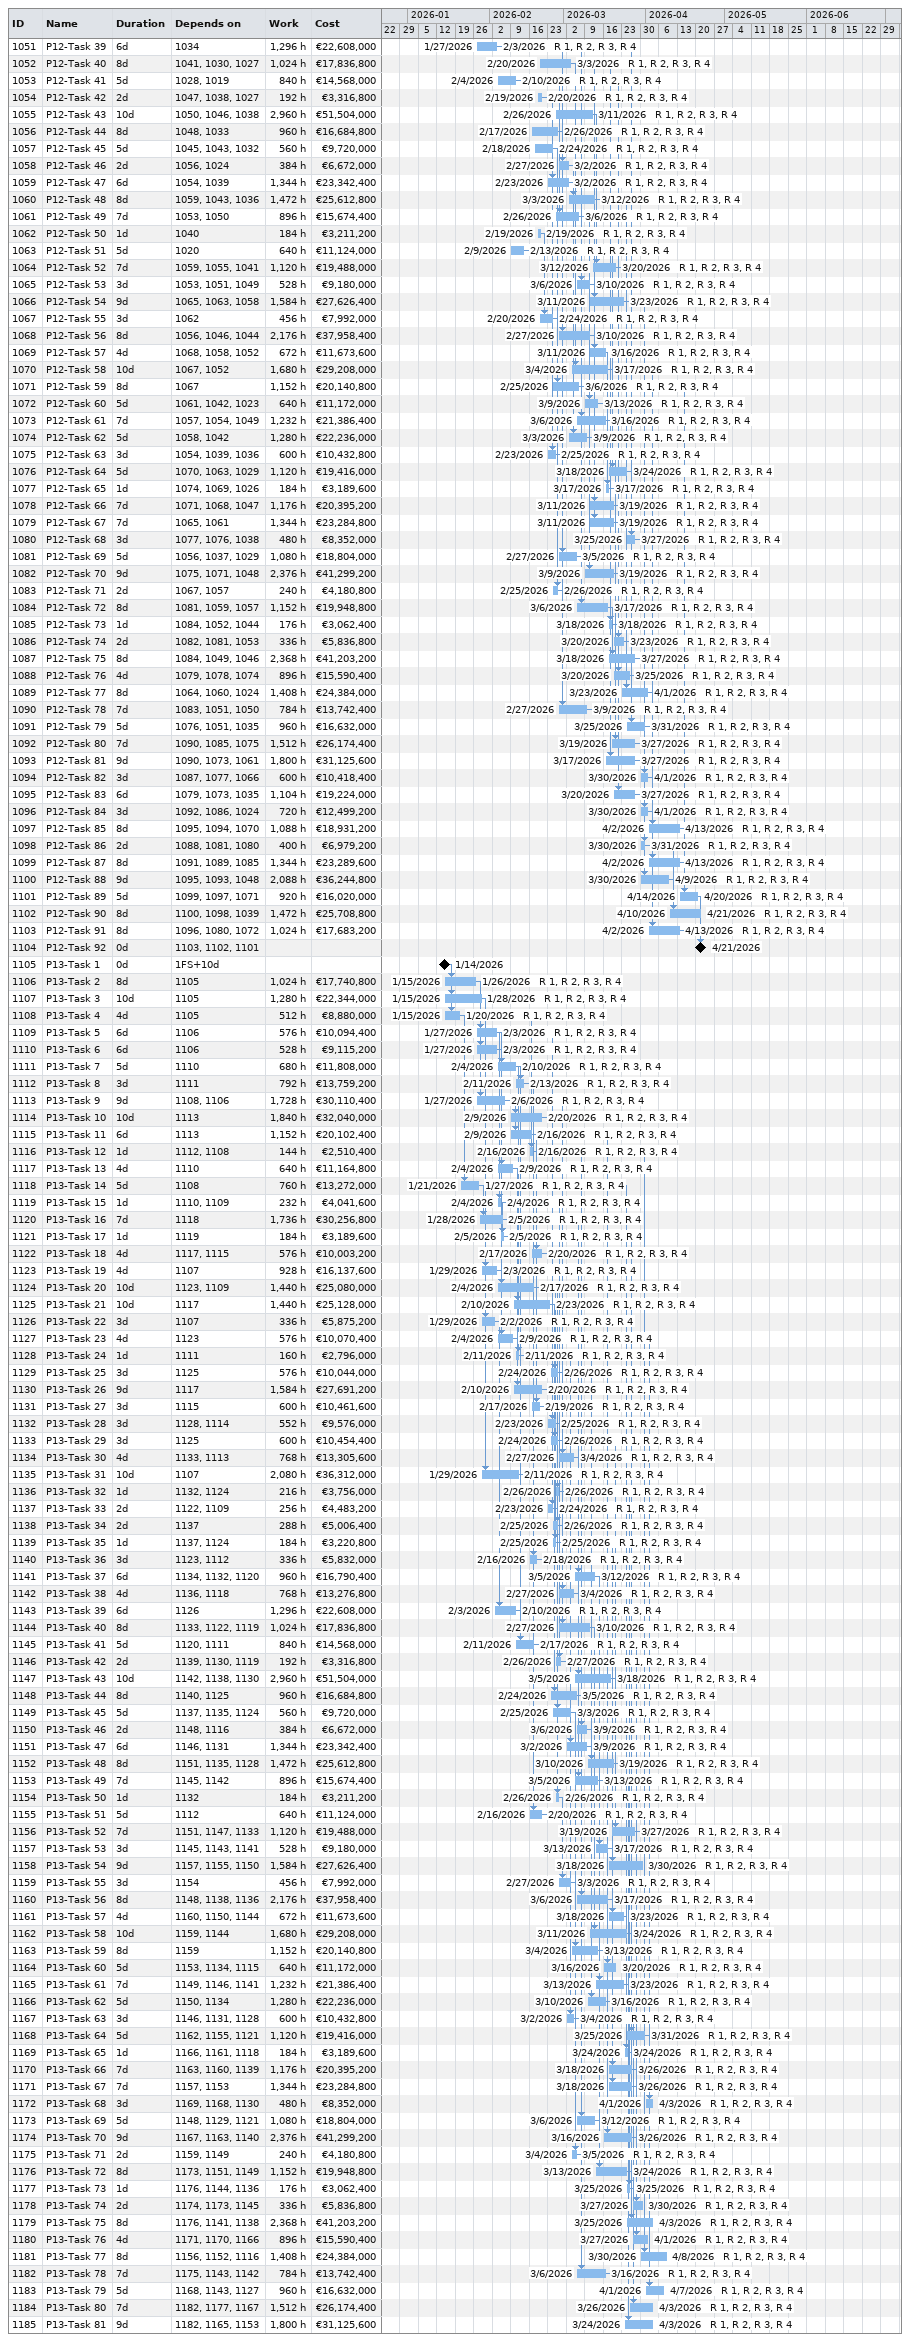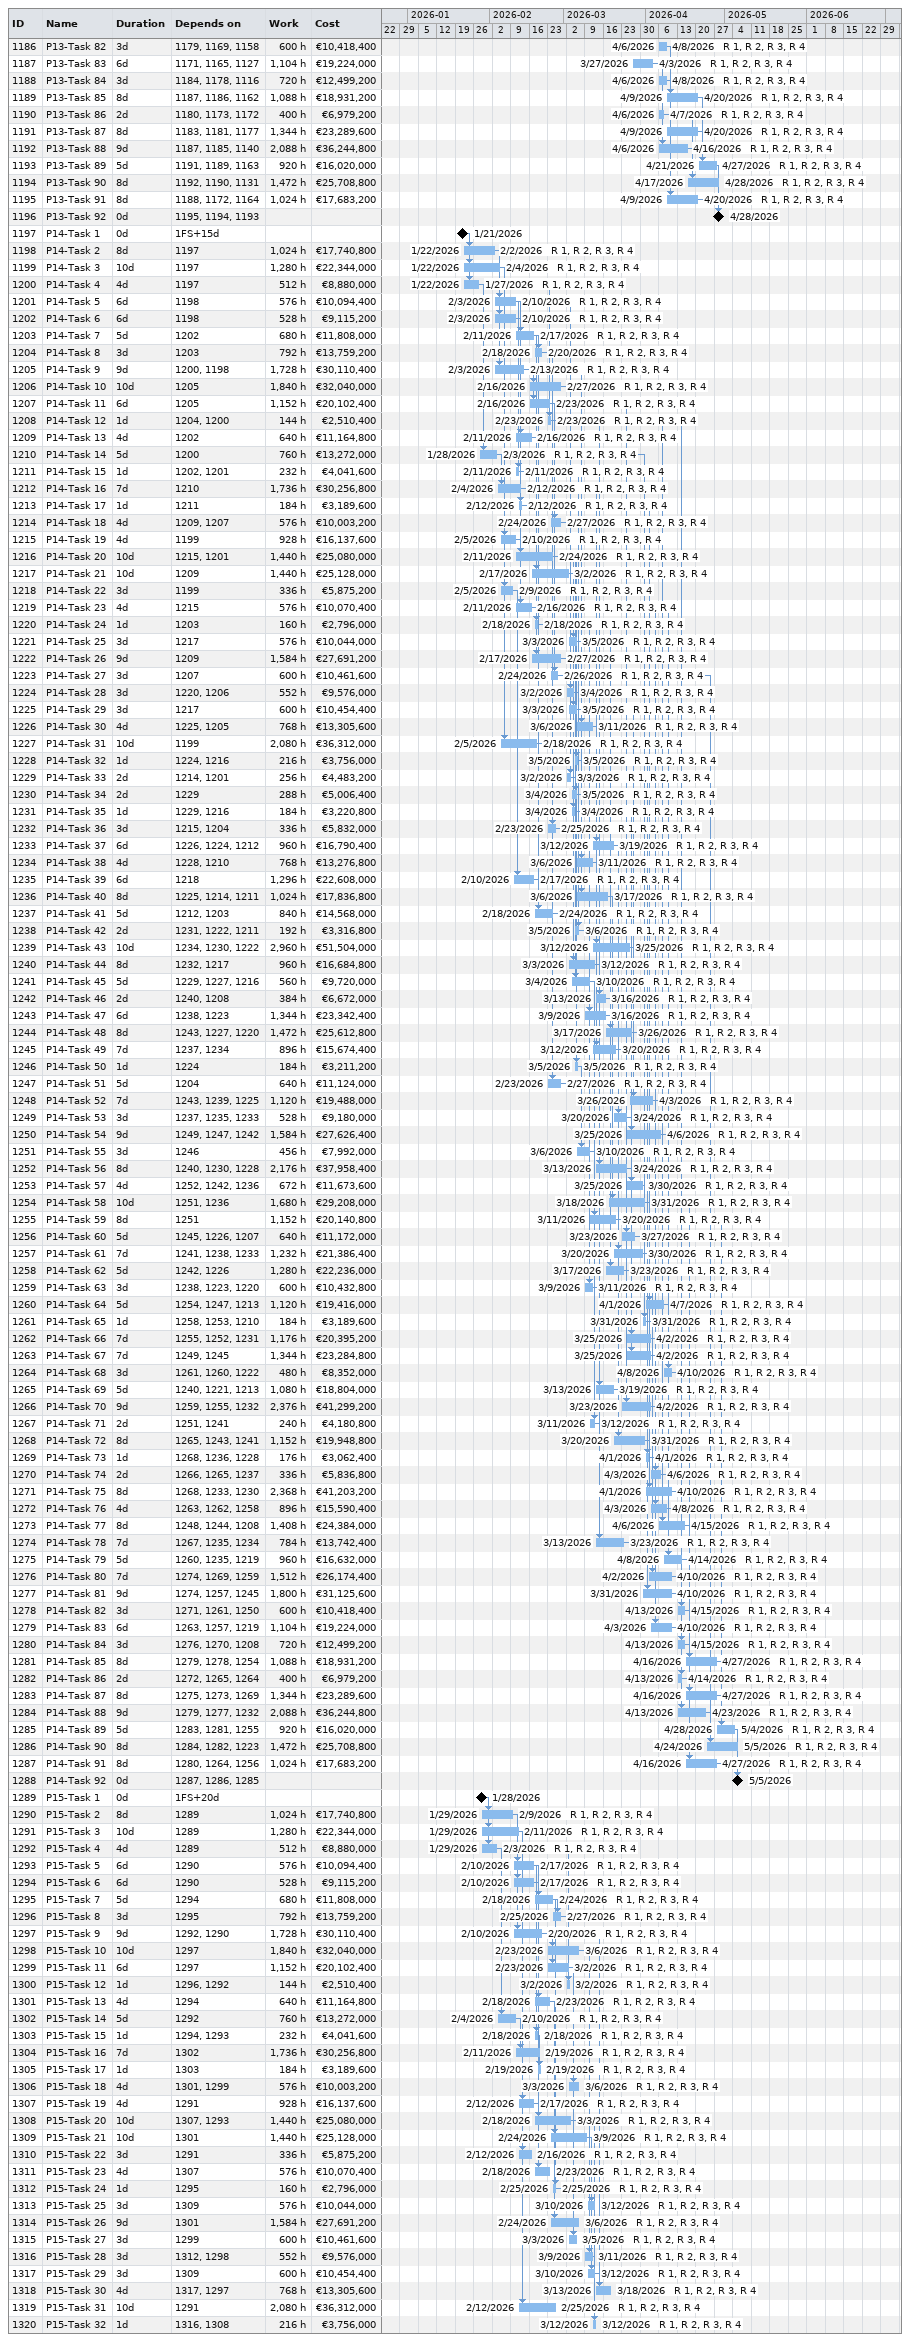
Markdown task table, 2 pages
| ID | Task | Duration | Start | Finish | Predecessors | Resources | Work (h) | Cost (€) |
|---|---|---|---|---|---|---|---|---|
| 1051 | P12-Task 39 | 6d | 2026-01-27 | 2026-02-03 | 1034 | R 1, R 2, R 3, R 4 | 1296 | 22608000 |
| 1052 | P12-Task 40 | 8d | 2026-02-20 | 2026-03-03 | 1041, 1030, 1027 | R 1, R 2, R 3, R 4 | 1024 | 17836800 |
| 1053 | P12-Task 41 | 5d | 2026-02-04 | 2026-02-10 | 1028, 1019 | R 1, R 2, R 3, R 4 | 840 | 14568000 |
| 1054 | P12-Task 42 | 2d | 2026-02-19 | 2026-02-20 | 1047, 1038, 1027 | R 1, R 2, R 3, R 4 | 192 | 3316800 |
| 1055 | P12-Task 43 | 10d | 2026-02-26 | 2026-03-11 | 1050, 1046, 1038 | R 1, R 2, R 3, R 4 | 2960 | 51504000 |
| 1056 | P12-Task 44 | 8d | 2026-02-17 | 2026-02-26 | 1048, 1033 | R 1, R 2, R 3, R 4 | 960 | 16684800 |
| 1057 | P12-Task 45 | 5d | 2026-02-18 | 2026-02-24 | 1045, 1043, 1032 | R 1, R 2, R 3, R 4 | 560 | 9720000 |
| 1058 | P12-Task 46 | 2d | 2026-02-27 | 2026-03-02 | 1056, 1024 | R 1, R 2, R 3, R 4 | 384 | 6672000 |
| 1059 | P12-Task 47 | 6d | 2026-02-23 | 2026-03-02 | 1054, 1039 | R 1, R 2, R 3, R 4 | 1344 | 23342400 |
| 1060 | P12-Task 48 | 8d | 2026-03-03 | 2026-03-12 | 1059, 1043, 1036 | R 1, R 2, R 3, R 4 | 1472 | 25612800 |
| 1061 | P12-Task 49 | 7d | 2026-02-26 | 2026-03-06 | 1053, 1050 | R 1, R 2, R 3, R 4 | 896 | 15674400 |
| 1062 | P12-Task 50 | 1d | 2026-02-19 | 2026-02-19 | 1040 | R 1, R 2, R 3, R 4 | 184 | 3211200 |
| 1063 | P12-Task 51 | 5d | 2026-02-09 | 2026-02-13 | 1020 | R 1, R 2, R 3, R 4 | 640 | 11124000 |
| 1064 | P12-Task 52 | 7d | 2026-03-12 | 2026-03-20 | 1059, 1055, 1041 | R 1, R 2, R 3, R 4 | 1120 | 19488000 |
| 1065 | P12-Task 53 | 3d | 2026-03-06 | 2026-03-10 | 1053, 1051, 1049 | R 1, R 2, R 3, R 4 | 528 | 9180000 |
| 1066 | P12-Task 54 | 9d | 2026-03-11 | 2026-03-23 | 1065, 1063, 1058 | R 1, R 2, R 3, R 4 | 1584 | 27626400 |
| 1067 | P12-Task 55 | 3d | 2026-02-20 | 2026-02-24 | 1062 | R 1, R 2, R 3, R 4 | 456 | 7992000 |
| 1068 | P12-Task 56 | 8d | 2026-02-27 | 2026-03-10 | 1056, 1046, 1044 | R 1, R 2, R 3, R 4 | 2176 | 37958400 |
| 1069 | P12-Task 57 | 4d | 2026-03-11 | 2026-03-16 | 1068, 1058, 1052 | R 1, R 2, R 3, R 4 | 672 | 11673600 |
| 1070 | P12-Task 58 | 10d | 2026-03-04 | 2026-03-17 | 1067, 1052 | R 1, R 2, R 3, R 4 | 1680 | 29208000 |
| 1071 | P12-Task 59 | 8d | 2026-02-25 | 2026-03-06 | 1067 | R 1, R 2, R 3, R 4 | 1152 | 20140800 |
| 1072 | P12-Task 60 | 5d | 2026-03-09 | 2026-03-13 | 1061, 1042, 1023 | R 1, R 2, R 3, R 4 | 640 | 11172000 |
| 1073 | P12-Task 61 | 7d | 2026-03-06 | 2026-03-16 | 1057, 1054, 1049 | R 1, R 2, R 3, R 4 | 1232 | 21386400 |
| 1074 | P12-Task 62 | 5d | 2026-03-03 | 2026-03-09 | 1058, 1042 | R 1, R 2, R 3, R 4 | 1280 | 22236000 |
| 1075 | P12-Task 63 | 3d | 2026-02-23 | 2026-02-25 | 1054, 1039, 1036 | R 1, R 2, R 3, R 4 | 600 | 10432800 |
| 1076 | P12-Task 64 | 5d | 2026-03-18 | 2026-03-24 | 1070, 1063, 1029 | R 1, R 2, R 3, R 4 | 1120 | 19416000 |
| 1077 | P12-Task 65 | 1d | 2026-03-17 | 2026-03-17 | 1074, 1069, 1026 | R 1, R 2, R 3, R 4 | 184 | 3189600 |
| 1078 | P12-Task 66 | 7d | 2026-03-11 | 2026-03-19 | 1071, 1068, 1047 | R 1, R 2, R 3, R 4 | 1176 | 20395200 |
| 1079 | P12-Task 67 | 7d | 2026-03-11 | 2026-03-19 | 1065, 1061 | R 1, R 2, R 3, R 4 | 1344 | 23284800 |
| 1080 | P12-Task 68 | 3d | 2026-03-25 | 2026-03-27 | 1077, 1076, 1038 | R 1, R 2, R 3, R 4 | 480 | 8352000 |
| 1081 | P12-Task 69 | 5d | 2026-02-27 | 2026-03-05 | 1056, 1037, 1029 | R 1, R 2, R 3, R 4 | 1080 | 18804000 |
| 1082 | P12-Task 70 | 9d | 2026-03-09 | 2026-03-19 | 1075, 1071, 1048 | R 1, R 2, R 3, R 4 | 2376 | 41299200 |
| 1083 | P12-Task 71 | 2d | 2026-02-25 | 2026-02-26 | 1067, 1057 | R 1, R 2, R 3, R 4 | 240 | 4180800 |
| 1084 | P12-Task 72 | 8d | 2026-03-06 | 2026-03-17 | 1081, 1059, 1057 | R 1, R 2, R 3, R 4 | 1152 | 19948800 |
| 1085 | P12-Task 73 | 1d | 2026-03-18 | 2026-03-18 | 1084, 1052, 1044 | R 1, R 2, R 3, R 4 | 176 | 3062400 |
| 1086 | P12-Task 74 | 2d | 2026-03-20 | 2026-03-23 | 1082, 1081, 1053 | R 1, R 2, R 3, R 4 | 336 | 5836800 |
| 1087 | P12-Task 75 | 8d | 2026-03-18 | 2026-03-27 | 1084, 1049, 1046 | R 1, R 2, R 3, R 4 | 2368 | 41203200 |
| 1088 | P12-Task 76 | 4d | 2026-03-20 | 2026-03-25 | 1079, 1078, 1074 | R 1, R 2, R 3, R 4 | 896 | 15590400 |
| 1089 | P12-Task 77 | 8d | 2026-03-23 | 2026-04-01 | 1064, 1060, 1024 | R 1, R 2, R 3, R 4 | 1408 | 24384000 |
| 1090 | P12-Task 78 | 7d | 2026-02-27 | 2026-03-09 | 1083, 1051, 1050 | R 1, R 2, R 3, R 4 | 784 | 13742400 |
| 1091 | P12-Task 79 | 5d | 2026-03-25 | 2026-03-31 | 1076, 1051, 1035 | R 1, R 2, R 3, R 4 | 960 | 16632000 |
| 1092 | P12-Task 80 | 7d | 2026-03-19 | 2026-03-27 | 1090, 1085, 1075 | R 1, R 2, R 3, R 4 | 1512 | 26174400 |
| 1093 | P12-Task 81 | 9d | 2026-03-17 | 2026-03-27 | 1090, 1073, 1061 | R 1, R 2, R 3, R 4 | 1800 | 31125600 |
| 1094 | P12-Task 82 | 3d | 2026-03-30 | 2026-04-01 | 1087, 1077, 1066 | R 1, R 2, R 3, R 4 | 600 | 10418400 |
| 1095 | P12-Task 83 | 6d | 2026-03-20 | 2026-03-27 | 1079, 1073, 1035 | R 1, R 2, R 3, R 4 | 1104 | 19224000 |
| 1096 | P12-Task 84 | 3d | 2026-03-30 | 2026-04-01 | 1092, 1086, 1024 | R 1, R 2, R 3, R 4 | 720 | 12499200 |
| 1097 | P12-Task 85 | 8d | 2026-04-02 | 2026-04-13 | 1095, 1094, 1070 | R 1, R 2, R 3, R 4 | 1088 | 18931200 |
| 1098 | P12-Task 86 | 2d | 2026-03-30 | 2026-03-31 | 1088, 1081, 1080 | R 1, R 2, R 3, R 4 | 400 | 6979200 |
| 1099 | P12-Task 87 | 8d | 2026-04-02 | 2026-04-13 | 1091, 1089, 1085 | R 1, R 2, R 3, R 4 | 1344 | 23289600 |
| 1100 | P12-Task 88 | 9d | 2026-03-30 | 2026-04-09 | 1095, 1093, 1048 | R 1, R 2, R 3, R 4 | 2088 | 36244800 |
| 1101 | P12-Task 89 | 5d | 2026-04-14 | 2026-04-20 | 1099, 1097, 1071 | R 1, R 2, R 3, R 4 | 920 | 16020000 |
| 1102 | P12-Task 90 | 8d | 2026-04-10 | 2026-04-21 | 1100, 1098, 1039 | R 1, R 2, R 3, R 4 | 1472 | 25708800 |
| 1103 | P12-Task 91 | 8d | 2026-04-02 | 2026-04-13 | 1096, 1080, 1072 | R 1, R 2, R 3, R 4 | 1024 | 17683200 |
| 1104 | P12-Task 92 | 0d | 2026-04-21 | 2026-04-21 | 1103, 1102, 1101 |  |  |  |
| 1105 | P13-Task 1 | 0d | 2026-01-14 | 2026-01-14 | 1FS+10d |  |  |  |
| 1106 | P13-Task 2 | 8d | 2026-01-15 | 2026-01-26 | 1105 | R 1, R 2, R 3, R 4 | 1024 | 17740800 |
| 1107 | P13-Task 3 | 10d | 2026-01-15 | 2026-01-28 | 1105 | R 1, R 2, R 3, R 4 | 1280 | 22344000 |
| 1108 | P13-Task 4 | 4d | 2026-01-15 | 2026-01-20 | 1105 | R 1, R 2, R 3, R 4 | 512 | 8880000 |
| 1109 | P13-Task 5 | 6d | 2026-01-27 | 2026-02-03 | 1106 | R 1, R 2, R 3, R 4 | 576 | 10094400 |
| 1110 | P13-Task 6 | 6d | 2026-01-27 | 2026-02-03 | 1106 | R 1, R 2, R 3, R 4 | 528 | 9115200 |
| 1111 | P13-Task 7 | 5d | 2026-02-04 | 2026-02-10 | 1110 | R 1, R 2, R 3, R 4 | 680 | 11808000 |
| 1112 | P13-Task 8 | 3d | 2026-02-11 | 2026-02-13 | 1111 | R 1, R 2, R 3, R 4 | 792 | 13759200 |
| 1113 | P13-Task 9 | 9d | 2026-01-27 | 2026-02-06 | 1108, 1106 | R 1, R 2, R 3, R 4 | 1728 | 30110400 |
| 1114 | P13-Task 10 | 10d | 2026-02-09 | 2026-02-20 | 1113 | R 1, R 2, R 3, R 4 | 1840 | 32040000 |
| 1115 | P13-Task 11 | 6d | 2026-02-09 | 2026-02-16 | 1113 | R 1, R 2, R 3, R 4 | 1152 | 20102400 |
| 1116 | P13-Task 12 | 1d | 2026-02-16 | 2026-02-16 | 1112, 1108 | R 1, R 2, R 3, R 4 | 144 | 2510400 |
| 1117 | P13-Task 13 | 4d | 2026-02-04 | 2026-02-09 | 1110 | R 1, R 2, R 3, R 4 | 640 | 11164800 |
| 1118 | P13-Task 14 | 5d | 2026-01-21 | 2026-01-27 | 1108 | R 1, R 2, R 3, R 4 | 760 | 13272000 |
| 1119 | P13-Task 15 | 1d | 2026-02-04 | 2026-02-04 | 1110, 1109 | R 1, R 2, R 3, R 4 | 232 | 4041600 |
| 1120 | P13-Task 16 | 7d | 2026-01-28 | 2026-02-05 | 1118 | R 1, R 2, R 3, R 4 | 1736 | 30256800 |
| 1121 | P13-Task 17 | 1d | 2026-02-05 | 2026-02-05 | 1119 | R 1, R 2, R 3, R 4 | 184 | 3189600 |
| 1122 | P13-Task 18 | 4d | 2026-02-17 | 2026-02-20 | 1117, 1115 | R 1, R 2, R 3, R 4 | 576 | 10003200 |
| 1123 | P13-Task 19 | 4d | 2026-01-29 | 2026-02-03 | 1107 | R 1, R 2, R 3, R 4 | 928 | 16137600 |
| 1124 | P13-Task 20 | 10d | 2026-02-04 | 2026-02-17 | 1123, 1109 | R 1, R 2, R 3, R 4 | 1440 | 25080000 |
| 1125 | P13-Task 21 | 10d | 2026-02-10 | 2026-02-23 | 1117 | R 1, R 2, R 3, R 4 | 1440 | 25128000 |
| 1126 | P13-Task 22 | 3d | 2026-01-29 | 2026-02-02 | 1107 | R 1, R 2, R 3, R 4 | 336 | 5875200 |
| 1127 | P13-Task 23 | 4d | 2026-02-04 | 2026-02-09 | 1123 | R 1, R 2, R 3, R 4 | 576 | 10070400 |
| 1128 | P13-Task 24 | 1d | 2026-02-11 | 2026-02-11 | 1111 | R 1, R 2, R 3, R 4 | 160 | 2796000 |
| 1129 | P13-Task 25 | 3d | 2026-02-24 | 2026-02-26 | 1125 | R 1, R 2, R 3, R 4 | 576 | 10044000 |
| 1130 | P13-Task 26 | 9d | 2026-02-10 | 2026-02-20 | 1117 | R 1, R 2, R 3, R 4 | 1584 | 27691200 |
| 1131 | P13-Task 27 | 3d | 2026-02-17 | 2026-02-19 | 1115 | R 1, R 2, R 3, R 4 | 600 | 10461600 |
| 1132 | P13-Task 28 | 3d | 2026-02-23 | 2026-02-25 | 1128, 1114 | R 1, R 2, R 3, R 4 | 552 | 9576000 |
| 1133 | P13-Task 29 | 3d | 2026-02-24 | 2026-02-26 | 1125 | R 1, R 2, R 3, R 4 | 600 | 10454400 |
| 1134 | P13-Task 30 | 4d | 2026-02-27 | 2026-03-04 | 1133, 1113 | R 1, R 2, R 3, R 4 | 768 | 13305600 |
| 1135 | P13-Task 31 | 10d | 2026-01-29 | 2026-02-11 | 1107 | R 1, R 2, R 3, R 4 | 2080 | 36312000 |
| 1136 | P13-Task 32 | 1d | 2026-02-26 | 2026-02-26 | 1132, 1124 | R 1, R 2, R 3, R 4 | 216 | 3756000 |
| 1137 | P13-Task 33 | 2d | 2026-02-23 | 2026-02-24 | 1122, 1109 | R 1, R 2, R 3, R 4 | 256 | 4483200 |
| 1138 | P13-Task 34 | 2d | 2026-02-25 | 2026-02-26 | 1137 | R 1, R 2, R 3, R 4 | 288 | 5006400 |
| 1139 | P13-Task 35 | 1d | 2026-02-25 | 2026-02-25 | 1137, 1124 | R 1, R 2, R 3, R 4 | 184 | 3220800 |
| 1140 | P13-Task 36 | 3d | 2026-02-16 | 2026-02-18 | 1123, 1112 | R 1, R 2, R 3, R 4 | 336 | 5832000 |
| 1141 | P13-Task 37 | 6d | 2026-03-05 | 2026-03-12 | 1134, 1132, 1120 | R 1, R 2, R 3, R 4 | 960 | 16790400 |
| 1142 | P13-Task 38 | 4d | 2026-02-27 | 2026-03-04 | 1136, 1118 | R 1, R 2, R 3, R 4 | 768 | 13276800 |
| 1143 | P13-Task 39 | 6d | 2026-02-03 | 2026-02-10 | 1126 | R 1, R 2, R 3, R 4 | 1296 | 22608000 |
| 1144 | P13-Task 40 | 8d | 2026-02-27 | 2026-03-10 | 1133, 1122, 1119 | R 1, R 2, R 3, R 4 | 1024 | 17836800 |
| 1145 | P13-Task 41 | 5d | 2026-02-11 | 2026-02-17 | 1120, 1111 | R 1, R 2, R 3, R 4 | 840 | 14568000 |
| 1146 | P13-Task 42 | 2d | 2026-02-26 | 2026-02-27 | 1139, 1130, 1119 | R 1, R 2, R 3, R 4 | 192 | 3316800 |
| 1147 | P13-Task 43 | 10d | 2026-03-05 | 2026-03-18 | 1142, 1138, 1130 | R 1, R 2, R 3, R 4 | 2960 | 51504000 |
| 1148 | P13-Task 44 | 8d | 2026-02-24 | 2026-03-05 | 1140, 1125 | R 1, R 2, R 3, R 4 | 960 | 16684800 |
| 1149 | P13-Task 45 | 5d | 2026-02-25 | 2026-03-03 | 1137, 1135, 1124 | R 1, R 2, R 3, R 4 | 560 | 9720000 |
| 1150 | P13-Task 46 | 2d | 2026-03-06 | 2026-03-09 | 1148, 1116 | R 1, R 2, R 3, R 4 | 384 | 6672000 |
| 1151 | P13-Task 47 | 6d | 2026-03-02 | 2026-03-09 | 1146, 1131 | R 1, R 2, R 3, R 4 | 1344 | 23342400 |
| 1152 | P13-Task 48 | 8d | 2026-03-10 | 2026-03-19 | 1151, 1135, 1128 | R 1, R 2, R 3, R 4 | 1472 | 25612800 |
| 1153 | P13-Task 49 | 7d | 2026-03-05 | 2026-03-13 | 1145, 1142 | R 1, R 2, R 3, R 4 | 896 | 15674400 |
| 1154 | P13-Task 50 | 1d | 2026-02-26 | 2026-02-26 | 1132 | R 1, R 2, R 3, R 4 | 184 | 3211200 |
| 1155 | P13-Task 51 | 5d | 2026-02-16 | 2026-02-20 | 1112 | R 1, R 2, R 3, R 4 | 640 | 11124000 |
| 1156 | P13-Task 52 | 7d | 2026-03-19 | 2026-03-27 | 1151, 1147, 1133 | R 1, R 2, R 3, R 4 | 1120 | 19488000 |
| 1157 | P13-Task 53 | 3d | 2026-03-13 | 2026-03-17 | 1145, 1143, 1141 | R 1, R 2, R 3, R 4 | 528 | 9180000 |
| 1158 | P13-Task 54 | 9d | 2026-03-18 | 2026-03-30 | 1157, 1155, 1150 | R 1, R 2, R 3, R 4 | 1584 | 27626400 |
| 1159 | P13-Task 55 | 3d | 2026-02-27 | 2026-03-03 | 1154 | R 1, R 2, R 3, R 4 | 456 | 7992000 |
| 1160 | P13-Task 56 | 8d | 2026-03-06 | 2026-03-17 | 1148, 1138, 1136 | R 1, R 2, R 3, R 4 | 2176 | 37958400 |
| 1161 | P13-Task 57 | 4d | 2026-03-18 | 2026-03-23 | 1160, 1150, 1144 | R 1, R 2, R 3, R 4 | 672 | 11673600 |
| 1162 | P13-Task 58 | 10d | 2026-03-11 | 2026-03-24 | 1159, 1144 | R 1, R 2, R 3, R 4 | 1680 | 29208000 |
| 1163 | P13-Task 59 | 8d | 2026-03-04 | 2026-03-13 | 1159 | R 1, R 2, R 3, R 4 | 1152 | 20140800 |
| 1164 | P13-Task 60 | 5d | 2026-03-16 | 2026-03-20 | 1153, 1134, 1115 | R 1, R 2, R 3, R 4 | 640 | 11172000 |
| 1165 | P13-Task 61 | 7d | 2026-03-13 | 2026-03-23 | 1149, 1146, 1141 | R 1, R 2, R 3, R 4 | 1232 | 21386400 |
| 1166 | P13-Task 62 | 5d | 2026-03-10 | 2026-03-16 | 1150, 1134 | R 1, R 2, R 3, R 4 | 1280 | 22236000 |
| 1167 | P13-Task 63 | 3d | 2026-03-02 | 2026-03-04 | 1146, 1131, 1128 | R 1, R 2, R 3, R 4 | 600 | 10432800 |
| 1168 | P13-Task 64 | 5d | 2026-03-25 | 2026-03-31 | 1162, 1155, 1121 | R 1, R 2, R 3, R 4 | 1120 | 19416000 |
| 1169 | P13-Task 65 | 1d | 2026-03-24 | 2026-03-24 | 1166, 1161, 1118 | R 1, R 2, R 3, R 4 | 184 | 3189600 |
| 1170 | P13-Task 66 | 7d | 2026-03-18 | 2026-03-26 | 1163, 1160, 1139 | R 1, R 2, R 3, R 4 | 1176 | 20395200 |
| 1171 | P13-Task 67 | 7d | 2026-03-18 | 2026-03-26 | 1157, 1153 | R 1, R 2, R 3, R 4 | 1344 | 23284800 |
| 1172 | P13-Task 68 | 3d | 2026-04-01 | 2026-04-03 | 1169, 1168, 1130 | R 1, R 2, R 3, R 4 | 480 | 8352000 |
| 1173 | P13-Task 69 | 5d | 2026-03-06 | 2026-03-12 | 1148, 1129, 1121 | R 1, R 2, R 3, R 4 | 1080 | 18804000 |
| 1174 | P13-Task 70 | 9d | 2026-03-16 | 2026-03-26 | 1167, 1163, 1140 | R 1, R 2, R 3, R 4 | 2376 | 41299200 |
| 1175 | P13-Task 71 | 2d | 2026-03-04 | 2026-03-05 | 1159, 1149 | R 1, R 2, R 3, R 4 | 240 | 4180800 |
| 1176 | P13-Task 72 | 8d | 2026-03-13 | 2026-03-24 | 1173, 1151, 1149 | R 1, R 2, R 3, R 4 | 1152 | 19948800 |
| 1177 | P13-Task 73 | 1d | 2026-03-25 | 2026-03-25 | 1176, 1144, 1136 | R 1, R 2, R 3, R 4 | 176 | 3062400 |
| 1178 | P13-Task 74 | 2d | 2026-03-27 | 2026-03-30 | 1174, 1173, 1145 | R 1, R 2, R 3, R 4 | 336 | 5836800 |
| 1179 | P13-Task 75 | 8d | 2026-03-25 | 2026-04-03 | 1176, 1141, 1138 | R 1, R 2, R 3, R 4 | 2368 | 41203200 |
| 1180 | P13-Task 76 | 4d | 2026-03-27 | 2026-04-01 | 1171, 1170, 1166 | R 1, R 2, R 3, R 4 | 896 | 15590400 |
| 1181 | P13-Task 77 | 8d | 2026-03-30 | 2026-04-08 | 1156, 1152, 1116 | R 1, R 2, R 3, R 4 | 1408 | 24384000 |
| 1182 | P13-Task 78 | 7d | 2026-03-06 | 2026-03-16 | 1175, 1143, 1142 | R 1, R 2, R 3, R 4 | 784 | 13742400 |
| 1183 | P13-Task 79 | 5d | 2026-04-01 | 2026-04-07 | 1168, 1143, 1127 | R 1, R 2, R 3, R 4 | 960 | 16632000 |
| 1184 | P13-Task 80 | 7d | 2026-03-26 | 2026-04-03 | 1182, 1177, 1167 | R 1, R 2, R 3, R 4 | 1512 | 26174400 |
| 1185 | P13-Task 81 | 9d | 2026-03-24 | 2026-04-03 | 1182, 1165, 1153 | R 1, R 2, R 3, R 4 | 1800 | 31125600 |
| 1186 | P13-Task 82 | 3d | 2026-04-06 | 2026-04-08 | 1179, 1169, 1158 | R 1, R 2, R 3, R 4 | 600 | 10418400 |
| 1187 | P13-Task 83 | 6d | 2026-03-27 | 2026-04-03 | 1171, 1165, 1127 | R 1, R 2, R 3, R 4 | 1104 | 19224000 |
| 1188 | P13-Task 84 | 3d | 2026-04-06 | 2026-04-08 | 1184, 1178, 1116 | R 1, R 2, R 3, R 4 | 720 | 12499200 |
| 1189 | P13-Task 85 | 8d | 2026-04-09 | 2026-04-20 | 1187, 1186, 1162 | R 1, R 2, R 3, R 4 | 1088 | 18931200 |
| 1190 | P13-Task 86 | 2d | 2026-04-06 | 2026-04-07 | 1180, 1173, 1172 | R 1, R 2, R 3, R 4 | 400 | 6979200 |
| 1191 | P13-Task 87 | 8d | 2026-04-09 | 2026-04-20 | 1183, 1181, 1177 | R 1, R 2, R 3, R 4 | 1344 | 23289600 |
| 1192 | P13-Task 88 | 9d | 2026-04-06 | 2026-04-16 | 1187, 1185, 1140 | R 1, R 2, R 3, R 4 | 2088 | 36244800 |
| 1193 | P13-Task 89 | 5d | 2026-04-21 | 2026-04-27 | 1191, 1189, 1163 | R 1, R 2, R 3, R 4 | 920 | 16020000 |
| 1194 | P13-Task 90 | 8d | 2026-04-17 | 2026-04-28 | 1192, 1190, 1131 | R 1, R 2, R 3, R 4 | 1472 | 25708800 |
| 1195 | P13-Task 91 | 8d | 2026-04-09 | 2026-04-20 | 1188, 1172, 1164 | R 1, R 2, R 3, R 4 | 1024 | 17683200 |
| 1196 | P13-Task 92 | 0d | 2026-04-28 | 2026-04-28 | 1195, 1194, 1193 |  |  |  |
| 1197 | P14-Task 1 | 0d | 2026-01-21 | 2026-01-21 | 1FS+15d |  |  |  |
| 1198 | P14-Task 2 | 8d | 2026-01-22 | 2026-02-02 | 1197 | R 1, R 2, R 3, R 4 | 1024 | 17740800 |
| 1199 | P14-Task 3 | 10d | 2026-01-22 | 2026-02-04 | 1197 | R 1, R 2, R 3, R 4 | 1280 | 22344000 |
| 1200 | P14-Task 4 | 4d | 2026-01-22 | 2026-01-27 | 1197 | R 1, R 2, R 3, R 4 | 512 | 8880000 |
| 1201 | P14-Task 5 | 6d | 2026-02-03 | 2026-02-10 | 1198 | R 1, R 2, R 3, R 4 | 576 | 10094400 |
| 1202 | P14-Task 6 | 6d | 2026-02-03 | 2026-02-10 | 1198 | R 1, R 2, R 3, R 4 | 528 | 9115200 |
| 1203 | P14-Task 7 | 5d | 2026-02-11 | 2026-02-17 | 1202 | R 1, R 2, R 3, R 4 | 680 | 11808000 |
| 1204 | P14-Task 8 | 3d | 2026-02-18 | 2026-02-20 | 1203 | R 1, R 2, R 3, R 4 | 792 | 13759200 |
| 1205 | P14-Task 9 | 9d | 2026-02-03 | 2026-02-13 | 1200, 1198 | R 1, R 2, R 3, R 4 | 1728 | 30110400 |
| 1206 | P14-Task 10 | 10d | 2026-02-16 | 2026-02-27 | 1205 | R 1, R 2, R 3, R 4 | 1840 | 32040000 |
| 1207 | P14-Task 11 | 6d | 2026-02-16 | 2026-02-23 | 1205 | R 1, R 2, R 3, R 4 | 1152 | 20102400 |
| 1208 | P14-Task 12 | 1d | 2026-02-23 | 2026-02-23 | 1204, 1200 | R 1, R 2, R 3, R 4 | 144 | 2510400 |
| 1209 | P14-Task 13 | 4d | 2026-02-11 | 2026-02-16 | 1202 | R 1, R 2, R 3, R 4 | 640 | 11164800 |
| 1210 | P14-Task 14 | 5d | 2026-01-28 | 2026-02-03 | 1200 | R 1, R 2, R 3, R 4 | 760 | 13272000 |
| 1211 | P14-Task 15 | 1d | 2026-02-11 | 2026-02-11 | 1202, 1201 | R 1, R 2, R 3, R 4 | 232 | 4041600 |
| 1212 | P14-Task 16 | 7d | 2026-02-04 | 2026-02-12 | 1210 | R 1, R 2, R 3, R 4 | 1736 | 30256800 |
| 1213 | P14-Task 17 | 1d | 2026-02-12 | 2026-02-12 | 1211 | R 1, R 2, R 3, R 4 | 184 | 3189600 |
| 1214 | P14-Task 18 | 4d | 2026-02-24 | 2026-02-27 | 1209, 1207 | R 1, R 2, R 3, R 4 | 576 | 10003200 |
| 1215 | P14-Task 19 | 4d | 2026-02-05 | 2026-02-10 | 1199 | R 1, R 2, R 3, R 4 | 928 | 16137600 |
| 1216 | P14-Task 20 | 10d | 2026-02-11 | 2026-02-24 | 1215, 1201 | R 1, R 2, R 3, R 4 | 1440 | 25080000 |
| 1217 | P14-Task 21 | 10d | 2026-02-17 | 2026-03-02 | 1209 | R 1, R 2, R 3, R 4 | 1440 | 25128000 |
| 1218 | P14-Task 22 | 3d | 2026-02-05 | 2026-02-09 | 1199 | R 1, R 2, R 3, R 4 | 336 | 5875200 |
| 1219 | P14-Task 23 | 4d | 2026-02-11 | 2026-02-16 | 1215 | R 1, R 2, R 3, R 4 | 576 | 10070400 |
| 1220 | P14-Task 24 | 1d | 2026-02-18 | 2026-02-18 | 1203 | R 1, R 2, R 3, R 4 | 160 | 2796000 |
| 1221 | P14-Task 25 | 3d | 2026-03-03 | 2026-03-05 | 1217 | R 1, R 2, R 3, R 4 | 576 | 10044000 |
| 1222 | P14-Task 26 | 9d | 2026-02-17 | 2026-02-27 | 1209 | R 1, R 2, R 3, R 4 | 1584 | 27691200 |
| 1223 | P14-Task 27 | 3d | 2026-02-24 | 2026-02-26 | 1207 | R 1, R 2, R 3, R 4 | 600 | 10461600 |
| 1224 | P14-Task 28 | 3d | 2026-03-02 | 2026-03-04 | 1220, 1206 | R 1, R 2, R 3, R 4 | 552 | 9576000 |
| 1225 | P14-Task 29 | 3d | 2026-03-03 | 2026-03-05 | 1217 | R 1, R 2, R 3, R 4 | 600 | 10454400 |
| 1226 | P14-Task 30 | 4d | 2026-03-06 | 2026-03-11 | 1225, 1205 | R 1, R 2, R 3, R 4 | 768 | 13305600 |
| 1227 | P14-Task 31 | 10d | 2026-02-05 | 2026-02-18 | 1199 | R 1, R 2, R 3, R 4 | 2080 | 36312000 |
| 1228 | P14-Task 32 | 1d | 2026-03-05 | 2026-03-05 | 1224, 1216 | R 1, R 2, R 3, R 4 | 216 | 3756000 |
| 1229 | P14-Task 33 | 2d | 2026-03-02 | 2026-03-03 | 1214, 1201 | R 1, R 2, R 3, R 4 | 256 | 4483200 |
| 1230 | P14-Task 34 | 2d | 2026-03-04 | 2026-03-05 | 1229 | R 1, R 2, R 3, R 4 | 288 | 5006400 |
| 1231 | P14-Task 35 | 1d | 2026-03-04 | 2026-03-04 | 1229, 1216 | R 1, R 2, R 3, R 4 | 184 | 3220800 |
| 1232 | P14-Task 36 | 3d | 2026-02-23 | 2026-02-25 | 1215, 1204 | R 1, R 2, R 3, R 4 | 336 | 5832000 |
| 1233 | P14-Task 37 | 6d | 2026-03-12 | 2026-03-19 | 1226, 1224, 1212 | R 1, R 2, R 3, R 4 | 960 | 16790400 |
| 1234 | P14-Task 38 | 4d | 2026-03-06 | 2026-03-11 | 1228, 1210 | R 1, R 2, R 3, R 4 | 768 | 13276800 |
| 1235 | P14-Task 39 | 6d | 2026-02-10 | 2026-02-17 | 1218 | R 1, R 2, R 3, R 4 | 1296 | 22608000 |
| 1236 | P14-Task 40 | 8d | 2026-03-06 | 2026-03-17 | 1225, 1214, 1211 | R 1, R 2, R 3, R 4 | 1024 | 17836800 |
| 1237 | P14-Task 41 | 5d | 2026-02-18 | 2026-02-24 | 1212, 1203 | R 1, R 2, R 3, R 4 | 840 | 14568000 |
| 1238 | P14-Task 42 | 2d | 2026-03-05 | 2026-03-06 | 1231, 1222, 1211 | R 1, R 2, R 3, R 4 | 192 | 3316800 |
| 1239 | P14-Task 43 | 10d | 2026-03-12 | 2026-03-25 | 1234, 1230, 1222 | R 1, R 2, R 3, R 4 | 2960 | 51504000 |
| 1240 | P14-Task 44 | 8d | 2026-03-03 | 2026-03-12 | 1232, 1217 | R 1, R 2, R 3, R 4 | 960 | 16684800 |
| 1241 | P14-Task 45 | 5d | 2026-03-04 | 2026-03-10 | 1229, 1227, 1216 | R 1, R 2, R 3, R 4 | 560 | 9720000 |
| 1242 | P14-Task 46 | 2d | 2026-03-13 | 2026-03-16 | 1240, 1208 | R 1, R 2, R 3, R 4 | 384 | 6672000 |
| 1243 | P14-Task 47 | 6d | 2026-03-09 | 2026-03-16 | 1238, 1223 | R 1, R 2, R 3, R 4 | 1344 | 23342400 |
| 1244 | P14-Task 48 | 8d | 2026-03-17 | 2026-03-26 | 1243, 1227, 1220 | R 1, R 2, R 3, R 4 | 1472 | 25612800 |
| 1245 | P14-Task 49 | 7d | 2026-03-12 | 2026-03-20 | 1237, 1234 | R 1, R 2, R 3, R 4 | 896 | 15674400 |
| 1246 | P14-Task 50 | 1d | 2026-03-05 | 2026-03-05 | 1224 | R 1, R 2, R 3, R 4 | 184 | 3211200 |
| 1247 | P14-Task 51 | 5d | 2026-02-23 | 2026-02-27 | 1204 | R 1, R 2, R 3, R 4 | 640 | 11124000 |
| 1248 | P14-Task 52 | 7d | 2026-03-26 | 2026-04-03 | 1243, 1239, 1225 | R 1, R 2, R 3, R 4 | 1120 | 19488000 |
| 1249 | P14-Task 53 | 3d | 2026-03-20 | 2026-03-24 | 1237, 1235, 1233 | R 1, R 2, R 3, R 4 | 528 | 9180000 |
| 1250 | P14-Task 54 | 9d | 2026-03-25 | 2026-04-06 | 1249, 1247, 1242 | R 1, R 2, R 3, R 4 | 1584 | 27626400 |
| 1251 | P14-Task 55 | 3d | 2026-03-06 | 2026-03-10 | 1246 | R 1, R 2, R 3, R 4 | 456 | 7992000 |
| 1252 | P14-Task 56 | 8d | 2026-03-13 | 2026-03-24 | 1240, 1230, 1228 | R 1, R 2, R 3, R 4 | 2176 | 37958400 |
| 1253 | P14-Task 57 | 4d | 2026-03-25 | 2026-03-30 | 1252, 1242, 1236 | R 1, R 2, R 3, R 4 | 672 | 11673600 |
| 1254 | P14-Task 58 | 10d | 2026-03-18 | 2026-03-31 | 1251, 1236 | R 1, R 2, R 3, R 4 | 1680 | 29208000 |
| 1255 | P14-Task 59 | 8d | 2026-03-11 | 2026-03-20 | 1251 | R 1, R 2, R 3, R 4 | 1152 | 20140800 |
| 1256 | P14-Task 60 | 5d | 2026-03-23 | 2026-03-27 | 1245, 1226, 1207 | R 1, R 2, R 3, R 4 | 640 | 11172000 |
| 1257 | P14-Task 61 | 7d | 2026-03-20 | 2026-03-30 | 1241, 1238, 1233 | R 1, R 2, R 3, R 4 | 1232 | 21386400 |
| 1258 | P14-Task 62 | 5d | 2026-03-17 | 2026-03-23 | 1242, 1226 | R 1, R 2, R 3, R 4 | 1280 | 22236000 |
| 1259 | P14-Task 63 | 3d | 2026-03-09 | 2026-03-11 | 1238, 1223, 1220 | R 1, R 2, R 3, R 4 | 600 | 10432800 |
| 1260 | P14-Task 64 | 5d | 2026-04-01 | 2026-04-07 | 1254, 1247, 1213 | R 1, R 2, R 3, R 4 | 1120 | 19416000 |
| 1261 | P14-Task 65 | 1d | 2026-03-31 | 2026-03-31 | 1258, 1253, 1210 | R 1, R 2, R 3, R 4 | 184 | 3189600 |
| 1262 | P14-Task 66 | 7d | 2026-03-25 | 2026-04-02 | 1255, 1252, 1231 | R 1, R 2, R 3, R 4 | 1176 | 20395200 |
| 1263 | P14-Task 67 | 7d | 2026-03-25 | 2026-04-02 | 1249, 1245 | R 1, R 2, R 3, R 4 | 1344 | 23284800 |
| 1264 | P14-Task 68 | 3d | 2026-04-08 | 2026-04-10 | 1261, 1260, 1222 | R 1, R 2, R 3, R 4 | 480 | 8352000 |
| 1265 | P14-Task 69 | 5d | 2026-03-13 | 2026-03-19 | 1240, 1221, 1213 | R 1, R 2, R 3, R 4 | 1080 | 18804000 |
| 1266 | P14-Task 70 | 9d | 2026-03-23 | 2026-04-02 | 1259, 1255, 1232 | R 1, R 2, R 3, R 4 | 2376 | 41299200 |
| 1267 | P14-Task 71 | 2d | 2026-03-11 | 2026-03-12 | 1251, 1241 | R 1, R 2, R 3, R 4 | 240 | 4180800 |
| 1268 | P14-Task 72 | 8d | 2026-03-20 | 2026-03-31 | 1265, 1243, 1241 | R 1, R 2, R 3, R 4 | 1152 | 19948800 |
| 1269 | P14-Task 73 | 1d | 2026-04-01 | 2026-04-01 | 1268, 1236, 1228 | R 1, R 2, R 3, R 4 | 176 | 3062400 |
| 1270 | P14-Task 74 | 2d | 2026-04-03 | 2026-04-06 | 1266, 1265, 1237 | R 1, R 2, R 3, R 4 | 336 | 5836800 |
| 1271 | P14-Task 75 | 8d | 2026-04-01 | 2026-04-10 | 1268, 1233, 1230 | R 1, R 2, R 3, R 4 | 2368 | 41203200 |
| 1272 | P14-Task 76 | 4d | 2026-04-03 | 2026-04-08 | 1263, 1262, 1258 | R 1, R 2, R 3, R 4 | 896 | 15590400 |
| 1273 | P14-Task 77 | 8d | 2026-04-06 | 2026-04-15 | 1248, 1244, 1208 | R 1, R 2, R 3, R 4 | 1408 | 24384000 |
| 1274 | P14-Task 78 | 7d | 2026-03-13 | 2026-03-23 | 1267, 1235, 1234 | R 1, R 2, R 3, R 4 | 784 | 13742400 |
| 1275 | P14-Task 79 | 5d | 2026-04-08 | 2026-04-14 | 1260, 1235, 1219 | R 1, R 2, R 3, R 4 | 960 | 16632000 |
| 1276 | P14-Task 80 | 7d | 2026-04-02 | 2026-04-10 | 1274, 1269, 1259 | R 1, R 2, R 3, R 4 | 1512 | 26174400 |
| 1277 | P14-Task 81 | 9d | 2026-03-31 | 2026-04-10 | 1274, 1257, 1245 | R 1, R 2, R 3, R 4 | 1800 | 31125600 |
| 1278 | P14-Task 82 | 3d | 2026-04-13 | 2026-04-15 | 1271, 1261, 1250 | R 1, R 2, R 3, R 4 | 600 | 10418400 |
| 1279 | P14-Task 83 | 6d | 2026-04-03 | 2026-04-10 | 1263, 1257, 1219 | R 1, R 2, R 3, R 4 | 1104 | 19224000 |
| 1280 | P14-Task 84 | 3d | 2026-04-13 | 2026-04-15 | 1276, 1270, 1208 | R 1, R 2, R 3, R 4 | 720 | 12499200 |
| 1281 | P14-Task 85 | 8d | 2026-04-16 | 2026-04-27 | 1279, 1278, 1254 | R 1, R 2, R 3, R 4 | 1088 | 18931200 |
| 1282 | P14-Task 86 | 2d | 2026-04-13 | 2026-04-14 | 1272, 1265, 1264 | R 1, R 2, R 3, R 4 | 400 | 6979200 |
| 1283 | P14-Task 87 | 8d | 2026-04-16 | 2026-04-27 | 1275, 1273, 1269 | R 1, R 2, R 3, R 4 | 1344 | 23289600 |
| 1284 | P14-Task 88 | 9d | 2026-04-13 | 2026-04-23 | 1279, 1277, 1232 | R 1, R 2, R 3, R 4 | 2088 | 36244800 |
| 1285 | P14-Task 89 | 5d | 2026-04-28 | 2026-05-04 | 1283, 1281, 1255 | R 1, R 2, R 3, R 4 | 920 | 16020000 |
| 1286 | P14-Task 90 | 8d | 2026-04-24 | 2026-05-05 | 1284, 1282, 1223 | R 1, R 2, R 3, R 4 | 1472 | 25708800 |
| 1287 | P14-Task 91 | 8d | 2026-04-16 | 2026-04-27 | 1280, 1264, 1256 | R 1, R 2, R 3, R 4 | 1024 | 17683200 |
| 1288 | P14-Task 92 | 0d | 2026-05-05 | 2026-05-05 | 1287, 1286, 1285 |  |  |  |
| 1289 | P15-Task 1 | 0d | 2026-01-28 | 2026-01-28 | 1FS+20d |  |  |  |
| 1290 | P15-Task 2 | 8d | 2026-01-29 | 2026-02-09 | 1289 | R 1, R 2, R 3, R 4 | 1024 | 17740800 |
| 1291 | P15-Task 3 | 10d | 2026-01-29 | 2026-02-11 | 1289 | R 1, R 2, R 3, R 4 | 1280 | 22344000 |
| 1292 | P15-Task 4 | 4d | 2026-01-29 | 2026-02-03 | 1289 | R 1, R 2, R 3, R 4 | 512 | 8880000 |
| 1293 | P15-Task 5 | 6d | 2026-02-10 | 2026-02-17 | 1290 | R 1, R 2, R 3, R 4 | 576 | 10094400 |
| 1294 | P15-Task 6 | 6d | 2026-02-10 | 2026-02-17 | 1290 | R 1, R 2, R 3, R 4 | 528 | 9115200 |
| 1295 | P15-Task 7 | 5d | 2026-02-18 | 2026-02-24 | 1294 | R 1, R 2, R 3, R 4 | 680 | 11808000 |
| 1296 | P15-Task 8 | 3d | 2026-02-25 | 2026-02-27 | 1295 | R 1, R 2, R 3, R 4 | 792 | 13759200 |
| 1297 | P15-Task 9 | 9d | 2026-02-10 | 2026-02-20 | 1292, 1290 | R 1, R 2, R 3, R 4 | 1728 | 30110400 |
| 1298 | P15-Task 10 | 10d | 2026-02-23 | 2026-03-06 | 1297 | R 1, R 2, R 3, R 4 | 1840 | 32040000 |
| 1299 | P15-Task 11 | 6d | 2026-02-23 | 2026-03-02 | 1297 | R 1, R 2, R 3, R 4 | 1152 | 20102400 |
| 1300 | P15-Task 12 | 1d | 2026-03-02 | 2026-03-02 | 1296, 1292 | R 1, R 2, R 3, R 4 | 144 | 2510400 |
| 1301 | P15-Task 13 | 4d | 2026-02-18 | 2026-02-23 | 1294 | R 1, R 2, R 3, R 4 | 640 | 11164800 |
| 1302 | P15-Task 14 | 5d | 2026-02-04 | 2026-02-10 | 1292 | R 1, R 2, R 3, R 4 | 760 | 13272000 |
| 1303 | P15-Task 15 | 1d | 2026-02-18 | 2026-02-18 | 1294, 1293 | R 1, R 2, R 3, R 4 | 232 | 4041600 |
| 1304 | P15-Task 16 | 7d | 2026-02-11 | 2026-02-19 | 1302 | R 1, R 2, R 3, R 4 | 1736 | 30256800 |
| 1305 | P15-Task 17 | 1d | 2026-02-19 | 2026-02-19 | 1303 | R 1, R 2, R 3, R 4 | 184 | 3189600 |
| 1306 | P15-Task 18 | 4d | 2026-03-03 | 2026-03-06 | 1301, 1299 | R 1, R 2, R 3, R 4 | 576 | 10003200 |
| 1307 | P15-Task 19 | 4d | 2026-02-12 | 2026-02-17 | 1291 | R 1, R 2, R 3, R 4 | 928 | 16137600 |
| 1308 | P15-Task 20 | 10d | 2026-02-18 | 2026-03-03 | 1307, 1293 | R 1, R 2, R 3, R 4 | 1440 | 25080000 |
| 1309 | P15-Task 21 | 10d | 2026-02-24 | 2026-03-09 | 1301 | R 1, R 2, R 3, R 4 | 1440 | 25128000 |
| 1310 | P15-Task 22 | 3d | 2026-02-12 | 2026-02-16 | 1291 | R 1, R 2, R 3, R 4 | 336 | 5875200 |
| 1311 | P15-Task 23 | 4d | 2026-02-18 | 2026-02-23 | 1307 | R 1, R 2, R 3, R 4 | 576 | 10070400 |
| 1312 | P15-Task 24 | 1d | 2026-02-25 | 2026-02-25 | 1295 | R 1, R 2, R 3, R 4 | 160 | 2796000 |
| 1313 | P15-Task 25 | 3d | 2026-03-10 | 2026-03-12 | 1309 | R 1, R 2, R 3, R 4 | 576 | 10044000 |
| 1314 | P15-Task 26 | 9d | 2026-02-24 | 2026-03-06 | 1301 | R 1, R 2, R 3, R 4 | 1584 | 27691200 |
| 1315 | P15-Task 27 | 3d | 2026-03-03 | 2026-03-05 | 1299 | R 1, R 2, R 3, R 4 | 600 | 10461600 |
| 1316 | P15-Task 28 | 3d | 2026-03-09 | 2026-03-11 | 1312, 1298 | R 1, R 2, R 3, R 4 | 552 | 9576000 |
| 1317 | P15-Task 29 | 3d | 2026-03-10 | 2026-03-12 | 1309 | R 1, R 2, R 3, R 4 | 600 | 10454400 |
| 1318 | P15-Task 30 | 4d | 2026-03-13 | 2026-03-18 | 1317, 1297 | R 1, R 2, R 3, R 4 | 768 | 13305600 |
| 1319 | P15-Task 31 | 10d | 2026-02-12 | 2026-02-25 | 1291 | R 1, R 2, R 3, R 4 | 2080 | 36312000 |
| 1320 | P15-Task 32 | 1d | 2026-03-12 | 2026-03-12 | 1316, 1308 | R 1, R 2, R 3, R 4 | 216 | 3756000 |
